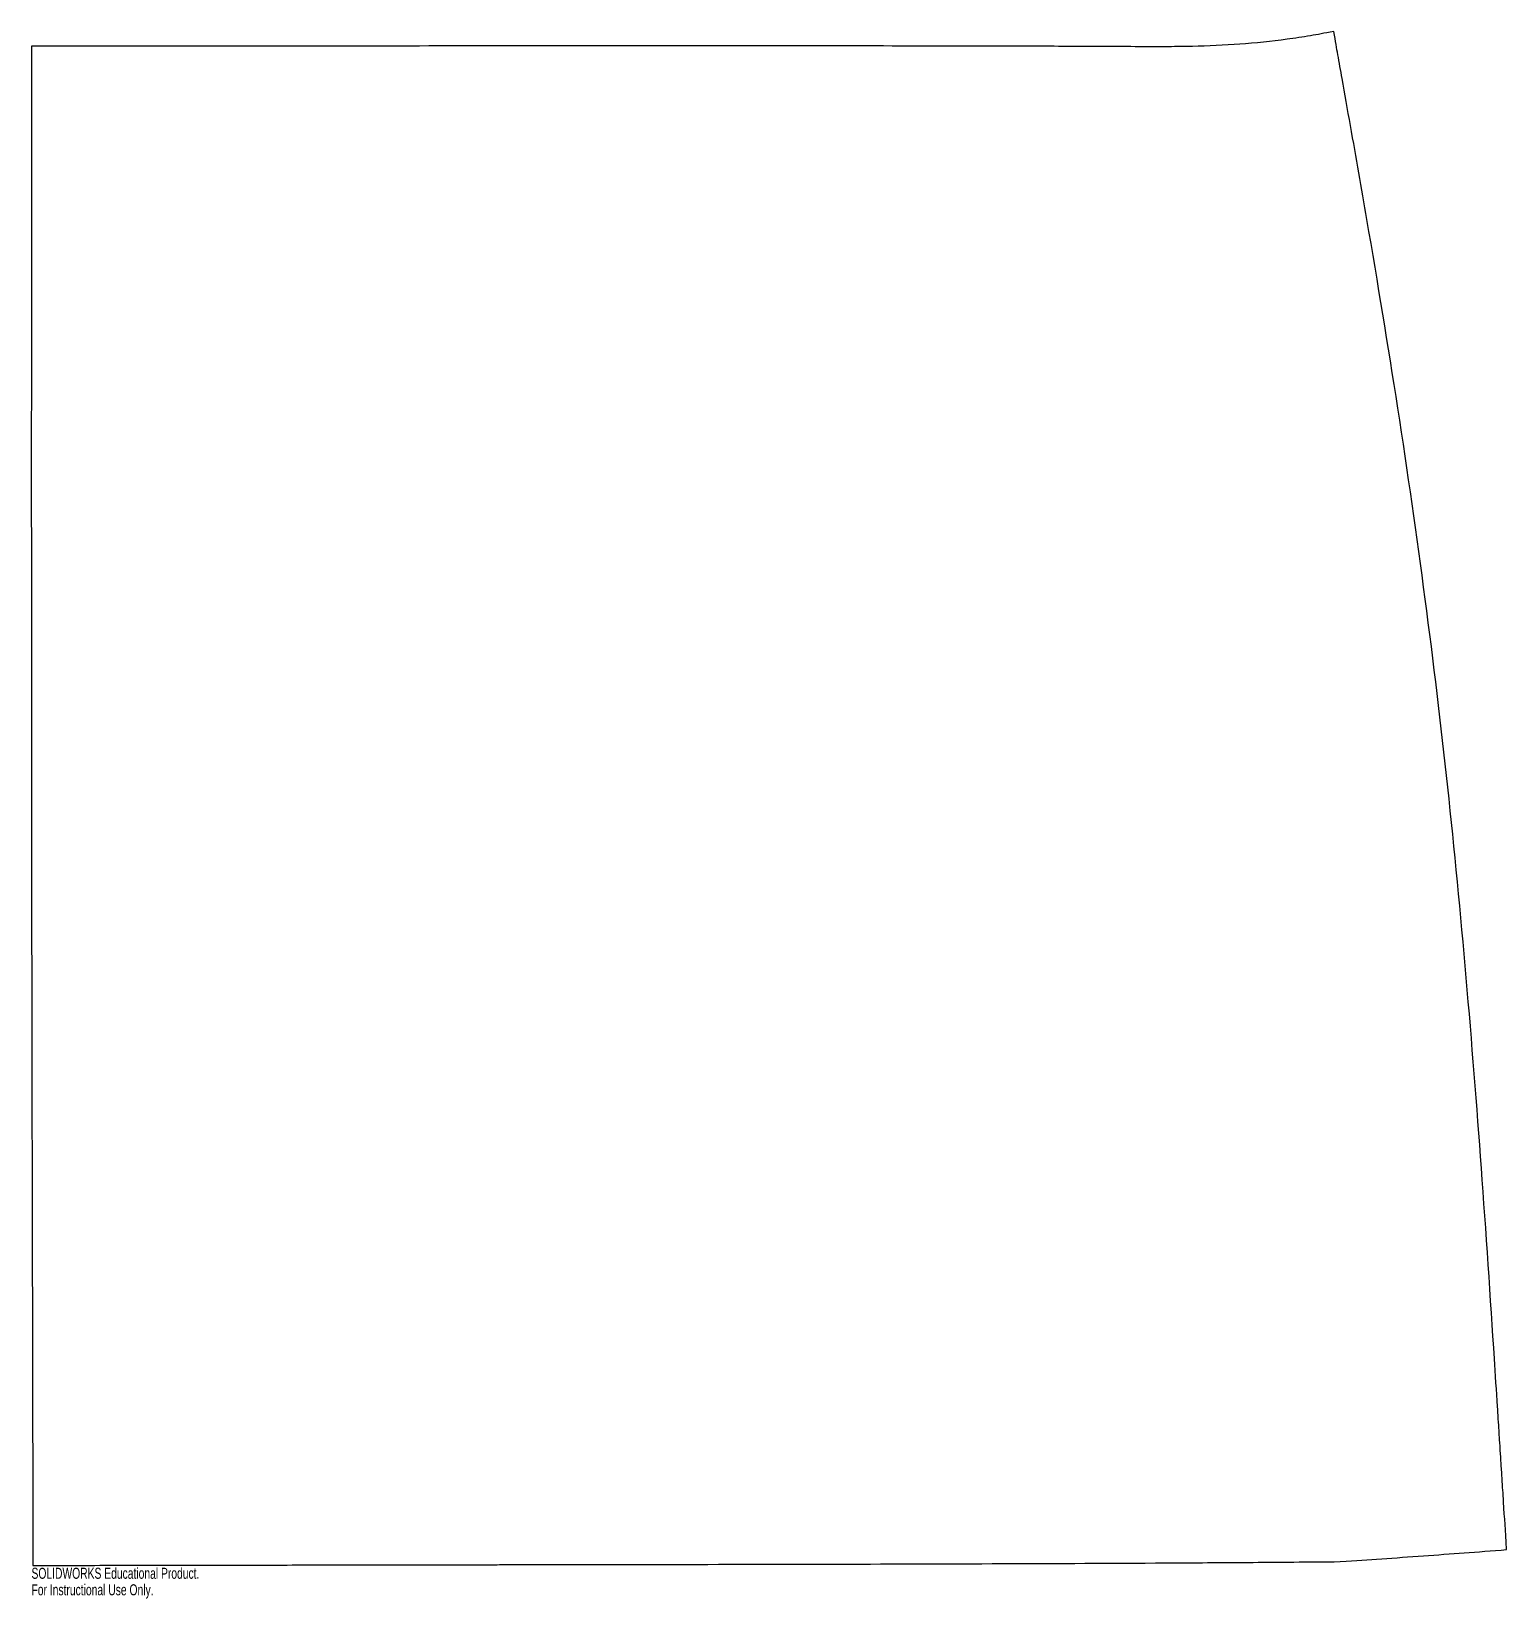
# Model space of a CAD drawing. Header units: inches. Extents: x 57.3 to 82.8, y 193.8 to 220.8.
import ezdxf

# ---------------------------------------------------------------- set-up
doc = ezdxf.new("R2010")
doc.units = ezdxf.units.IN
doc.header["$MEASUREMENT"] = 0
doc.styles.add('SLDTEXTSTYLE0', font='TXT', dxfattribs={"width": 0.7})

msp = doc.modelspace()

# ---------------------------------------------------------------- linework, layer by layer
at = {"color": 7, "linetype": 'Continuous', "lineweight": 25}
for points, knots in [([(79.772, 220.823), (79.594, 220.787), (79.503, 220.77), (79.236, 220.725), (79.098, 220.704), (78.697, 220.65), (78.415, 220.622), (77.883, 220.583), (77.598, 220.571), (77.196, 220.561), (77.053, 220.559), (76.788, 220.557), (76.693, 220.557), (76.511, 220.558)], [0, 0, 0, 0, 0.125, 0.125, 0.25, 0.25, 0.5, 0.5, 0.75, 0.75, 0.875, 0.875, 1, 1, 1, 1]), ([(82.759, 194.604), (82.735, 194.967), (82.725, 195.123), (82.696, 195.58), (82.69, 195.68), (82.675, 195.919), (82.675, 195.915), (82.666, 196.052), (82.66, 196.141), (82.639, 196.472), (82.634, 196.555), (82.62, 196.772), (82.609, 196.949), (82.585, 197.328), (82.564, 197.645), (82.482, 198.915), (82.401, 200.124), (82.167, 203.328), (81.973, 205.626), (81.512, 209.912), (81.22, 212.115), (80.709, 215.414), (80.536, 216.462), (80.249, 218.128), (80.162, 218.628), (80.01, 219.483), (79.964, 219.74), (79.892, 220.146), (79.865, 220.295), (79.822, 220.539), (79.803, 220.645), (79.772, 220.823)], [0, 0, 0, 0, 0.03125, 0.03125, 0.046875, 0.046875, 0.054687, 0.054687, 0.0625, 0.0625, 0.078125, 0.078125, 0.09375, 0.09375, 0.125, 0.125, 0.25, 0.25, 0.5, 0.5, 0.75, 0.75, 0.875, 0.875, 0.9375, 0.9375, 0.96875, 0.96875, 0.984375, 0.984375, 1, 1, 1, 1]), ([(57.272, 220.57), (57.272, 220.448), (57.272, 220.096), (57.272, 219.404), (57.272, 219.204), (57.271, 218.657), (57.271, 218.441), (57.271, 217.945), (57.271, 217.794), (57.271, 217.521), (57.271, 217.448), (57.271, 216.974), (57.27, 216.68), (57.27, 216.133), (57.27, 215.945), (57.27, 215.062), (57.269, 214.581), (57.269, 212.869), (57.269, 211.837), (57.27, 209.624), (57.27, 208.533), (57.273, 206.368), (57.274, 205.224), (57.277, 203.644), (57.278, 203.044), (57.279, 202.274), (57.28, 202.009), (57.281, 201.462), (57.282, 201.134), (57.283, 200.648), (57.284, 200.261), (57.284, 199.84), (57.285, 199.551), (57.286, 199.338), (57.287, 198.904), (57.288, 198.315), (57.29, 197.259), (57.291, 196.946), (57.292, 196.4), (57.293, 196.248), (57.294, 195.418), (57.296, 194.878), (57.297, 194.331)], [0, 0, 0, 0, 0.03125, 0.03125, 0.0625, 0.0625, 0.09375, 0.09375, 0.109375, 0.109375, 0.125, 0.125, 0.15625, 0.15625, 0.1875, 0.1875, 0.25, 0.25, 0.375, 0.375, 0.5, 0.5, 0.625, 0.625, 0.6875, 0.6875, 0.71875, 0.71875, 0.75, 0.75, 0.78125, 0.796875, 0.796875, 0.8125, 0.8125, 0.875, 0.875, 0.90625, 0.90625, 0.9375, 0.9375, 1, 1, 1, 1]), ([(76.511, 220.558), (76.266, 220.559), (76.102, 220.56), (75.717, 220.562), (75.495, 220.563), (74.934, 220.565), (74.484, 220.566), (73.35, 220.569), (72.459, 220.57), (70.943, 220.572), (70.045, 220.572), (68.922, 220.572), (68.46, 220.572), (67.911, 220.572), (67.719, 220.572), (67.318, 220.572), (67.064, 220.572), (66.719, 220.572), (66.439, 220.572), (66.128, 220.571), (65.914, 220.571), (65.733, 220.571), (65.601, 220.571), (65.457, 220.571), (65.057, 220.571), (64.734, 220.571), (63.499, 220.57), (62.965, 220.57), (60.316, 220.569), (58.996, 220.569), (57.272, 220.57)], [0, 0, 0, 0, 0.03125, 0.03125, 0.0625, 0.0625, 0.125, 0.125, 0.25, 0.25, 0.375, 0.375, 0.4375, 0.4375, 0.46875, 0.46875, 0.5, 0.5, 0.53125, 0.546875, 0.546875, 0.5625, 0.5625, 0.59375, 0.59375, 0.625, 0.625, 0.75, 0.75, 1, 1, 1, 1]), ([(79.88, 194.397), (80.168, 194.417), (80.363, 194.43), (80.836, 194.463), (81.077, 194.48), (81.805, 194.533), (82.238, 194.565), (82.759, 194.604)], [0, 0, 0, 0, 0.25, 0.25, 0.5, 0.5, 1, 1, 1, 1]), ([(57.297, 194.331), (57.809, 194.332), (58.256, 194.333), (59.161, 194.335), (59.679, 194.336), (60.56, 194.337), (61.11, 194.338), (61.742, 194.339), (62.076, 194.34), (62.438, 194.34), (62.686, 194.341), (62.861, 194.341), (63.27, 194.342), (63.71, 194.342), (64.676, 194.344), (65.094, 194.344), (65.414, 194.345), (65.606, 194.345), (65.633, 194.345), (66.821, 194.347), (67.591, 194.348), (70.583, 194.353), (72.271, 194.357), (75.216, 194.367), (76.062, 194.371), (77.554, 194.379), (77.979, 194.382), (78.713, 194.387), (78.933, 194.389), (79.414, 194.393), (79.595, 194.395), (79.88, 194.397)], [0, 0, 0, 0, 0.0625, 0.0625, 0.125, 0.125, 0.1875, 0.1875, 0.21875, 0.234375, 0.234375, 0.25, 0.25, 0.3125, 0.3125, 0.34375, 0.359375, 0.359375, 0.375, 0.375, 0.5, 0.5, 0.75, 0.75, 0.875, 0.875, 0.9375, 0.9375, 0.96875, 0.96875, 1, 1, 1, 1])]:
    msp.add_open_spline(points, degree=3, knots=knots, dxfattribs=at)

# ---------------------------------------------------------------- texts
at = {"color": 7, "linetype": 'Continuous', "char_height": 0.1903, "attachment_point": 1, "style": 'SLDTEXTSTYLE0'}
for s, insert in [('SOLIDWORKS Educational Product.', (57.272, 194.291)), ('For Instructional Use Only.', (57.272, 194.006))]:
    msp.add_mtext(s, dxfattribs=dict(at, insert=insert))

doc.saveas('drawing.dxf')
